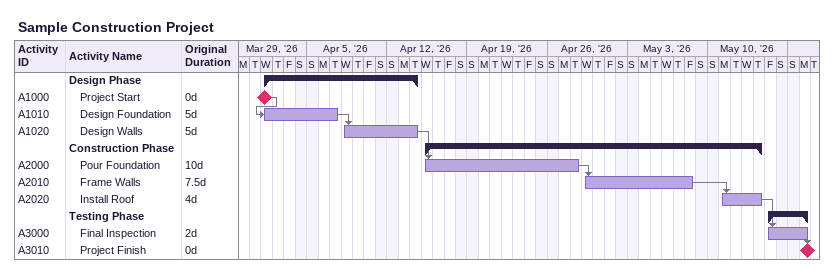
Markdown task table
Sample Construction Project

| ID | Level | Task | Original duration | Start | Finish | Predecessors |
|---|---|---|---|---|---|---|
|  | 1 | **Design Phase** |  | 2026-04-01 | 2026-04-14 |  |
| A1000 | 2 | Project Start | 0d | 2026-04-01 | 2026-04-01 |  |
| A1010 | 2 | Design Foundation | 5d | 2026-04-01 | 2026-04-07 | A1000 |
| A1020 | 2 | Design Walls | 5d | 2026-04-08 | 2026-04-14 | A1010 |
|  | 1 | **Construction Phase** |  | 2026-04-15 | 2026-05-14 |  |
| A2000 | 2 | Pour Foundation | 10d | 2026-04-15 | 2026-04-28 | A1020 |
| A2010 | 2 | Frame Walls | 7.5d | 2026-04-29 | 2026-05-08 | A2000 |
| A2020 | 2 | Install Roof | 4d | 2026-05-11 | 2026-05-14 | A2010 |
|  | 1 | **Testing Phase** |  | 2026-05-15 | 2026-05-18 |  |
| A3000 | 2 | Final Inspection | 2d | 2026-05-15 | 2026-05-18 | A2020 |
| A3010 | 2 | Project Finish | 0d | 2026-05-18 | 2026-05-18 | A3000 |
